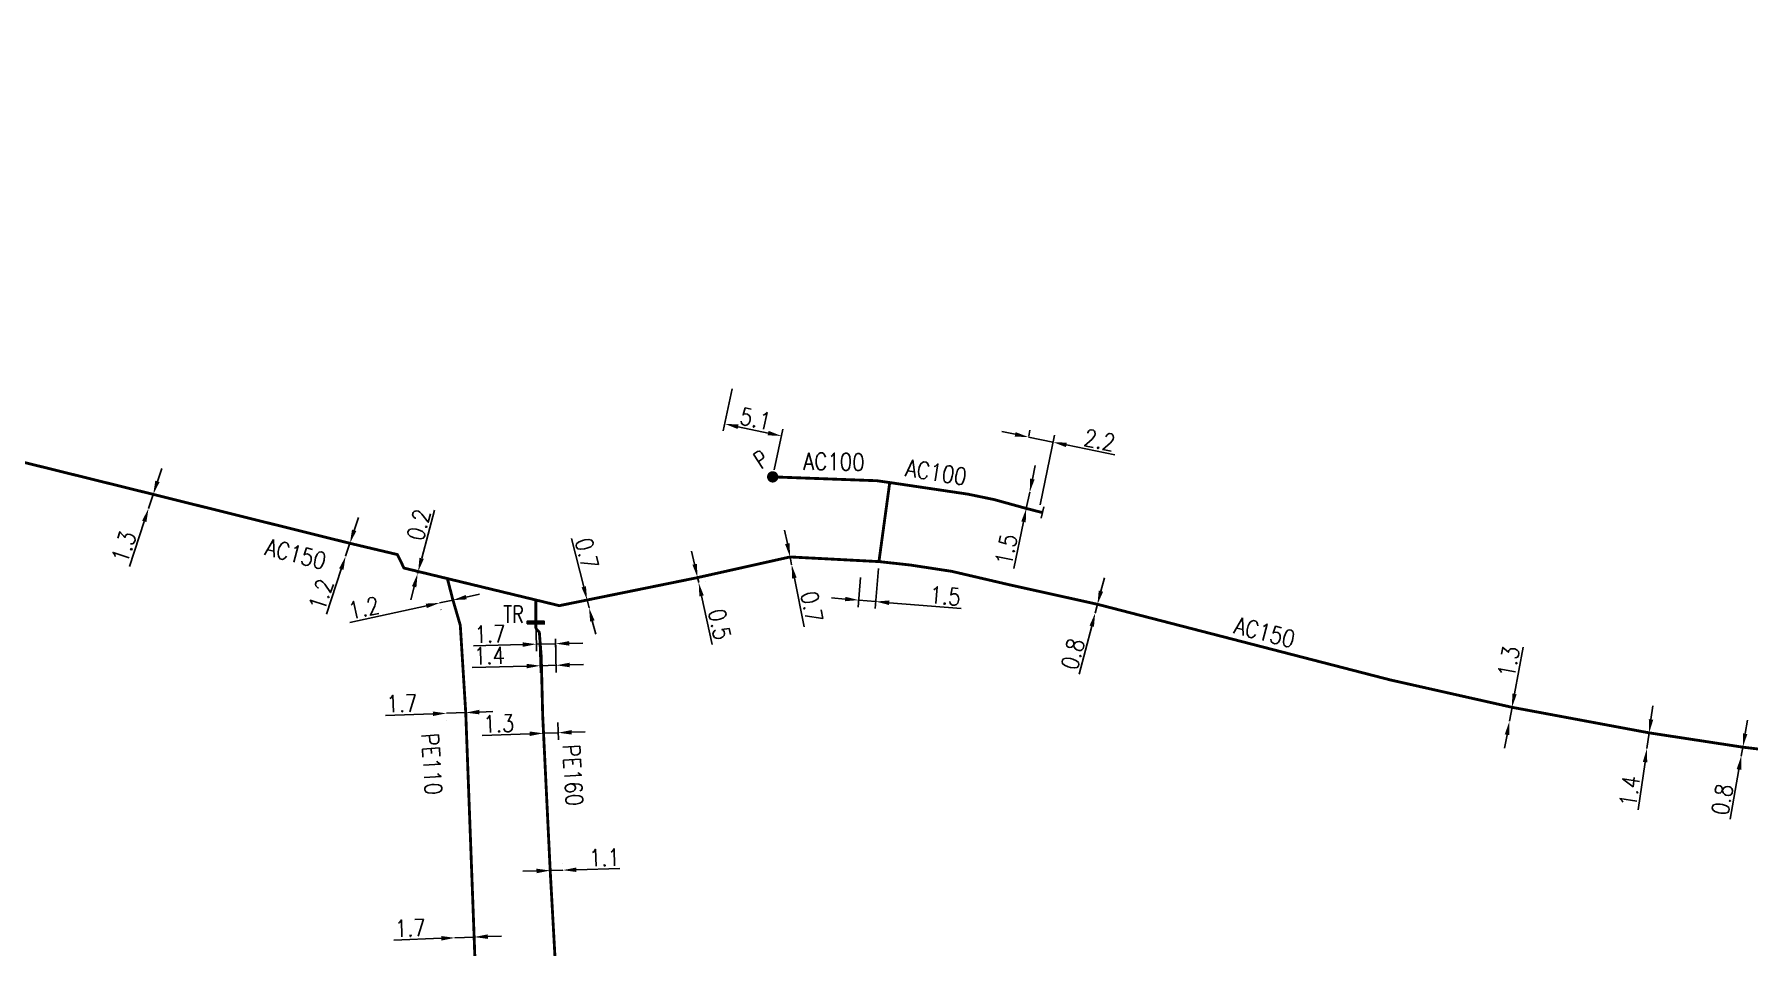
# Model space of a CAD drawing. Header units: millimetres. Extents: x 113011 to 114001, y 124000 to 125001.
# Drawn here: x 113341.8 to 113492.8, y 124240.2 to 124320.5 of the extents above; entities that cross this region are included whole.
import ezdxf
from ezdxf.enums import TextEntityAlignment as Align

# ---------------------------------------------------------------- set-up
doc = ezdxf.new("R2010")
doc.units = ezdxf.units.MM
doc.header["$PDMODE"] = 34
doc.linetypes.add('L_25_AP', pattern=[2000, 1000, 1000])
doc.linetypes.add('L_25_PE', pattern=[2000, 1000, 1000])
doc.layers.get('0').update_dxf_attribs({"linetype": 'CONTINUOUS'})
doc.layers.get('Defpoints').update_dxf_attribs({"linetype": 'CONTINUOUS'})
for name, color, linetype in [('L_150', 1, 'CONTINUOUS'), ('L_300', 7, 'CONTINUOUS'), ('L_340', 7, 'CONTINUOUS')]:
    doc.layers.add(name, color=color, linetype=linetype)
doc.styles.add('G_ROMANS', font='ROMANS.SHX', dxfattribs={"width": 0.75})
doc.styles.get("Standard").update_dxf_attribs({"font": 'romans.shx', "width": 0.85})
doc.dimstyles.get("Standard").update_dxf_attribs({"dimtxt": 1.5, "dimasz": 1.2, "dimexe": 0.625, "dimexo": 0.625, "dimgap": 0.25, "dimtad": 1, "dimdec": 1, "dimzin": 0, "dimdsep": 46, "dimtxsty": 'Standard', "dimcen": -0.5, "dimadec": 0, "dimazin": 0, "dimtfac": 1, "dimtdec": 1, "dimtmove": 0, "dimatfit": 3, "dimfxl": 0, "dimtolj": 1, "dimtzin": 0, "dimarcsym": 0})

# ---------------------------------------------------------------- blocks, each defined once
blk = doc.blocks.new('L_340_07')
at = {"color": 0, "linetype": 'Continuous', "const_width": 0.25, "flags": 128}
blk.add_lwpolyline([(0, 0), (0.35, 0)], dxfattribs=at)
at = {"color": 0, "linetype": 'Continuous', "flags": 128}
blk.add_lwpolyline([(0.35, -0.5), (0.35, 0.5)], dxfattribs=at)
at = {"color": 0, "linetype": 'Continuous', "width": 0.75, "flags": 3}
for tag, p in [('DEF_LEG', (0.72, -3.47)), ('DEF_COUP', (0.72, -5.97)), ('DEF_TYPE', (0.72, -8.47))]:
    blk.add_attdef(tag, text='', height=1.2, dxfattribs=at).set_placement(p, align=Align.MIDDLE)
blk = doc.blocks.new('*D130')
at = {"layer": 'Defpoints', "color": 0, "linetype": 'Continuous', "transparency": 16777216}
for p in [(113429.27, 124284.51), (113429.39, 124285.05), (113430.28, 124278.49)]:
    blk.add_point(p, dxfattribs=at)
at = {"layer": 'L_340', "color": 0, "linetype": 'Continuous', "lineweight": -2, "transparency": 16777216}
for p, q in [((113428.21, 124285.3), (113427.04, 124285.54)), ((113429.39, 124285.05), (113431.54, 124284.61)), ((113429.4, 124285.12), (113429.51, 124285.67)), ((113430.4, 124279.1), (113431.67, 124285.22)), ((113432.72, 124284.37), (113437, 124283.48))]:
    blk.add_line(p, q, dxfattribs=at)
at = {"layer": 'L_340', "color": 0, "linetype": 'Continuous', "transparency": 16777216}
for points in [[(113428.25, 124285.49), (113428.17, 124285.1), (113429.39, 124285.05)], [(113432.76, 124284.56), (113432.68, 124284.17), (113431.54, 124284.61)]]:
    blk.add_solid(points, dxfattribs=at)
at = {"layer": 'L_340', "color": 0, "linetype": 'Continuous', "transparency": 16777216, "insert": (113435.65, 124284.78), "char_height": 1.5, "attachment_point": 5, "rotation": 348.3201}
blk.add_mtext('\\A1;2.2', dxfattribs=at)
blk = doc.blocks.new('*D135')
at = {"layer": 'Defpoints', "color": 0, "linetype": 'Continuous', "transparency": 16777216}
for p in [(113492.31, 124257.75), (113492.17, 124256.97), (113492.17, 124256.97)]:
    blk.add_point(p, dxfattribs=at)
at = {"layer": 'L_150', "color": 0, "linetype": 'Continuous', "lineweight": -2, "transparency": 16777216}
for p, q in [((113492.52, 124258.94), (113492.72, 124260.12)), ((113492.31, 124257.75), (113492.17, 124256.97)), ((113491.97, 124255.78), (113491.21, 124251.41))]:
    blk.add_line(p, q, dxfattribs=at)
at = {"layer": 'L_150', "color": 0, "linetype": 'Continuous', "transparency": 16777216}
for points in [[(113492.32, 124258.97), (113492.71, 124258.9), (113492.31, 124257.75)], [(113491.77, 124255.82), (113492.17, 124255.75), (113492.17, 124256.97)]]:
    blk.add_solid(points, dxfattribs=at)
at = {"layer": 'L_150', "color": 0, "linetype": 'Continuous', "transparency": 16777216, "insert": (113490.5, 124253.14), "char_height": 1.5, "attachment_point": 5, "rotation": 80.1671}
blk.add_mtext('\\A1;0.8', dxfattribs=at)
blk = doc.blocks.new('*D144')
at = {"layer": 'Defpoints', "color": 0, "linetype": 'Continuous', "transparency": 16777216}
for p in [(113484.06, 124259.01), (113483.86, 124257.62), (113483.86, 124257.62)]:
    blk.add_point(p, dxfattribs=at)
at = {"layer": 'L_150', "color": 0, "linetype": 'Continuous', "lineweight": -2, "transparency": 16777216}
for p, q in [((113484.22, 124260.19), (113484.39, 124261.38)), ((113484.06, 124259.01), (113483.86, 124257.62)), ((113483.7, 124256.43), (113483.1, 124252.22))]:
    blk.add_line(p, q, dxfattribs=at)
at = {"layer": 'L_150', "color": 0, "linetype": 'Continuous', "transparency": 16777216}
for points in [[(113484.03, 124260.22), (113484.42, 124260.17), (113484.06, 124259.01)], [(113483.5, 124256.46), (113483.89, 124256.4), (113483.86, 124257.62)]]:
    blk.add_solid(points, dxfattribs=at)
at = {"layer": 'L_150', "color": 0, "linetype": 'Continuous', "transparency": 16777216, "insert": (113482.33, 124253.87), "char_height": 1.5, "attachment_point": 5, "rotation": 82.0121}
blk.add_mtext('\\A1;1.4', dxfattribs=at)
blk = doc.blocks.new('*D145')
at = {"layer": 'Defpoints', "color": 0, "linetype": 'Continuous', "transparency": 16777216}
for p in [(113471.98, 124261.26), (113471.75, 124260.03), (113471.75, 124260.03)]:
    blk.add_point(p, dxfattribs=at)
at = {"layer": 'L_150', "color": 0, "linetype": 'Continuous', "lineweight": -2, "transparency": 16777216}
for p, q in [((113472.19, 124262.44), (113472.95, 124266.56)), ((113471.75, 124260.03), (113471.98, 124261.26)), ((113471.54, 124258.85), (113471.32, 124257.67))]:
    blk.add_line(p, q, dxfattribs=at)
at = {"layer": 'L_150', "color": 0, "linetype": 'Continuous', "transparency": 16777216}
for points in [[(113472, 124262.47), (113472.39, 124262.4), (113471.98, 124261.26)], [(113471.34, 124258.88), (113471.73, 124258.81), (113471.75, 124260.03)]]:
    blk.add_solid(points, dxfattribs=at)
at = {"layer": 'L_150', "color": 0, "linetype": 'Continuous', "transparency": 16777216, "insert": (113471.69, 124265.27), "char_height": 1.5, "attachment_point": 5, "rotation": 79.6532}
blk.add_mtext('\\A1;1.3', dxfattribs=at)
blk = doc.blocks.new('*D146')
at = {"layer": 'Defpoints', "color": 0, "linetype": 'Continuous', "transparency": 16777216}
for p in [(113435.26, 124269.56), (113435.26, 124269.56), (113435.46, 124270.33)]:
    blk.add_point(p, dxfattribs=at)
at = {"layer": 'L_150', "color": 0, "linetype": 'Continuous', "lineweight": -2, "transparency": 16777216}
for p, q in [((113435.77, 124271.49), (113436.07, 124272.65)), ((113435.46, 124270.33), (113435.26, 124269.56)), ((113434.96, 124268.4), (113433.86, 124264.17))]:
    blk.add_line(p, q, dxfattribs=at)
at = {"layer": 'L_150', "color": 0, "linetype": 'Continuous', "transparency": 16777216}
for points in [[(113435.57, 124271.54), (113435.96, 124271.44), (113435.46, 124270.33)], [(113434.76, 124268.45), (113435.15, 124268.35), (113435.26, 124269.56)]]:
    blk.add_solid(points, dxfattribs=at)
at = {"layer": 'L_150', "color": 0, "linetype": 'Continuous', "transparency": 16777216, "insert": (113433.29, 124265.95), "char_height": 1.5, "attachment_point": 5, "rotation": 75.3999}
blk.add_mtext('\\A1;0.8', dxfattribs=at)
blk = doc.blocks.new('*D147')
at = {"layer": 'Defpoints', "color": 0, "linetype": 'Continuous', "transparency": 16777216}
for p in [(113429.49, 124280.19), (113429.49, 124280.19), (113429.19, 124278.77)]:
    blk.add_point(p, dxfattribs=at)
at = {"layer": 'L_150', "color": 0, "linetype": 'Continuous', "lineweight": -2, "transparency": 16777216}
for p, q in [((113429.73, 124281.36), (113429.97, 124282.54)), ((113429.49, 124280.19), (113429.19, 124278.77)), ((113428.95, 124277.59), (113428.1, 124273.49))]:
    blk.add_line(p, q, dxfattribs=at)
at = {"layer": 'L_150', "color": 0, "linetype": 'Continuous', "transparency": 16777216}
for points in [[(113429.53, 124281.4), (113429.92, 124281.32), (113429.49, 124280.19)], [(113428.75, 124277.63), (113429.14, 124277.55), (113429.19, 124278.77)]]:
    blk.add_solid(points, dxfattribs=at)
at = {"layer": 'L_150', "color": 0, "linetype": 'Continuous', "transparency": 16777216, "insert": (113427.42, 124275.15), "char_height": 1.5, "attachment_point": 5, "rotation": 78.3201}
blk.add_mtext('\\A1;1.5', dxfattribs=at)
blk = doc.blocks.new('*D348')
at = {"layer": 'Defpoints', "color": 0, "linetype": 'Continuous', "transparency": 16777216}
for p in [(113408.38, 124274.5), (113408.52, 124273.81), (113408.52, 124273.81)]:
    blk.add_point(p, dxfattribs=at)
at = {"layer": 'L_150', "color": 0, "linetype": 'Continuous', "lineweight": -2, "transparency": 16777216}
for p, q in [((113408.14, 124275.67), (113407.9, 124276.85)), ((113408.38, 124274.5), (113408.52, 124273.81)), ((113408.76, 124272.64), (113409.63, 124268.35))]:
    blk.add_line(p, q, dxfattribs=at)
at = {"layer": 'L_150', "color": 0, "linetype": 'Continuous', "transparency": 16777216}
for points in [[(113408.34, 124275.71), (113407.94, 124275.63), (113408.38, 124274.5)], [(113408.96, 124272.68), (113408.56, 124272.6), (113408.52, 124273.81)]]:
    blk.add_solid(points, dxfattribs=at)
at = {"layer": 'L_150', "color": 0, "linetype": 'Continuous', "transparency": 16777216, "insert": (113410.3, 124270.11), "char_height": 1.5, "attachment_point": 5, "rotation": 281.5257}
blk.add_mtext('\\A1;0.7', dxfattribs=at)
blk = doc.blocks.new('*D349')
at = {"layer": 'Defpoints', "color": 0, "linetype": 'Continuous', "transparency": 16777216}
for p in [(113400.23, 124272.68), (113400.33, 124272.24), (113400.33, 124272.24)]:
    blk.add_point(p, dxfattribs=at)
at = {"layer": 'L_150', "color": 0, "linetype": 'Continuous', "lineweight": -2, "transparency": 16777216}
for p, q in [((113399.97, 124273.85), (113399.71, 124275.02)), ((113400.23, 124272.68), (113400.33, 124272.24)), ((113400.84, 124272.82), (113400.84, 124272.82)), ((113400.59, 124271.07), (113401.53, 124266.8)), ((113400.94, 124272.38), (113400.94, 124272.38))]:
    blk.add_line(p, q, dxfattribs=at)
at = {"layer": 'L_150', "color": 0, "linetype": 'Continuous', "transparency": 16777216}
for points in [[(113400.17, 124273.89), (113399.78, 124273.81), (113400.23, 124272.68)], [(113400.78, 124271.11), (113400.39, 124271.03), (113400.33, 124272.24)]]:
    blk.add_solid(points, dxfattribs=at)
at = {"layer": 'L_150', "color": 0, "linetype": 'Continuous', "transparency": 16777216, "insert": (113402.17, 124268.57), "char_height": 1.5, "attachment_point": 5, "rotation": 282.4853}
blk.add_mtext('\\A1;0.5', dxfattribs=at)
blk = doc.blocks.new('*D350')
at = {"layer": 'Defpoints', "color": 0, "linetype": 'Continuous', "transparency": 16777216}
for p in [(113390.5, 124270.71), (113390.67, 124270.03), (113390.67, 124270.03)]:
    blk.add_point(p, dxfattribs=at)
at = {"layer": 'L_150', "color": 0, "linetype": 'Continuous', "lineweight": -2, "transparency": 16777216}
for p, q in [((113390.2, 124271.87), (113389.13, 124276.11)), ((113390.67, 124270.03), (113390.5, 124270.71)), ((113390.96, 124268.86), (113391.26, 124267.7))]:
    blk.add_line(p, q, dxfattribs=at)
at = {"layer": 'L_150', "color": 0, "linetype": 'Continuous', "transparency": 16777216}
for points in [[(113390.4, 124271.92), (113390.01, 124271.82), (113390.5, 124270.71)], [(113391.16, 124268.91), (113390.77, 124268.81), (113390.67, 124270.03)]]:
    blk.add_solid(points, dxfattribs=at)
at = {"layer": 'L_150', "color": 0, "linetype": 'Continuous', "transparency": 16777216, "insert": (113390.49, 124274.81), "char_height": 1.5, "attachment_point": 5, "rotation": 284.2405}
blk.add_mtext('\\A1;0.7', dxfattribs=at)
blk = doc.blocks.new('*D351')
at = {"layer": 'Defpoints', "color": 0, "linetype": 'Continuous', "transparency": 16777216}
for p in [(113375.57, 124273.03), (113375.57, 124273.03), (113375.62, 124273.22)]:
    blk.add_point(p, dxfattribs=at)
at = {"layer": 'L_150', "color": 0, "linetype": 'Continuous', "lineweight": -2, "transparency": 16777216}
for p, q in [((113375.93, 124274.38), (113377.05, 124278.61)), ((113375.57, 124273.03), (113375.62, 124273.22)), ((113375.26, 124271.87), (113374.96, 124270.71))]:
    blk.add_line(p, q, dxfattribs=at)
at = {"layer": 'L_150', "color": 0, "linetype": 'Continuous', "transparency": 16777216}
for points in [[(113375.73, 124274.43), (113376.12, 124274.33), (113375.62, 124273.22)], [(113375.07, 124271.92), (113375.46, 124271.82), (113375.57, 124273.03)]]:
    blk.add_solid(points, dxfattribs=at)
at = {"layer": 'L_150', "color": 0, "linetype": 'Continuous', "transparency": 16777216, "insert": (113375.67, 124277.33), "char_height": 1.5, "attachment_point": 5, "rotation": 75.1833}
blk.add_mtext('\\A1;0.2', dxfattribs=at)
blk = doc.blocks.new('*D352')
at = {"layer": 'Defpoints', "color": 0, "linetype": 'Continuous', "transparency": 16777216}
for p in [(113369.61, 124275.7), (113369.23, 124274.56), (113369.23, 124274.56)]:
    blk.add_point(p, dxfattribs=at)
at = {"layer": 'L_150', "color": 0, "linetype": 'Continuous', "lineweight": -2, "transparency": 16777216}
for p, q in [((113369.98, 124276.84), (113370.36, 124277.98)), ((113369.61, 124275.7), (113369.23, 124274.56)), ((113368.85, 124273.42), (113367.54, 124269.45))]:
    blk.add_line(p, q, dxfattribs=at)
at = {"layer": 'L_150', "color": 0, "linetype": 'Continuous', "transparency": 16777216}
for points in [[(113369.79, 124276.91), (113370.17, 124276.78), (113369.61, 124275.7)], [(113368.66, 124273.49), (113369.04, 124273.36), (113369.23, 124274.56)]]:
    blk.add_solid(points, dxfattribs=at)
at = {"layer": 'L_150', "color": 0, "linetype": 'Continuous', "transparency": 16777216, "insert": (113367.06, 124271.18), "char_height": 1.5, "attachment_point": 5, "rotation": 71.7234}
blk.add_mtext('\\A1;1.2', dxfattribs=at)
blk = doc.blocks.new('*D353')
at = {"layer": 'Defpoints', "color": 0, "linetype": 'Continuous', "transparency": 16777216}
for p in [(113352.28, 124280.01), (113351.87, 124278.77), (113351.87, 124278.77)]:
    blk.add_point(p, dxfattribs=at)
at = {"layer": 'L_150', "color": 0, "linetype": 'Continuous', "lineweight": -2, "transparency": 16777216}
for p, q in [((113352.65, 124281.15), (113353.03, 124282.29)), ((113352.28, 124280.01), (113351.87, 124278.77)), ((113351.49, 124277.63), (113350.18, 124273.66))]:
    blk.add_line(p, q, dxfattribs=at)
at = {"layer": 'L_150', "color": 0, "linetype": 'Continuous', "transparency": 16777216}
for points in [[(113352.46, 124281.21), (113352.84, 124281.09), (113352.28, 124280.01)], [(113351.3, 124277.7), (113351.68, 124277.57), (113351.87, 124278.77)]]:
    blk.add_solid(points, dxfattribs=at)
at = {"layer": 'L_150', "color": 0, "linetype": 'Continuous', "transparency": 16777216, "insert": (113349.7, 124275.39), "char_height": 1.5, "attachment_point": 5, "rotation": 71.7234}
blk.add_mtext('\\A1;1.3', dxfattribs=at)
blk = doc.blocks.new('L_300_12')
at = {"color": 0, "linetype": 'Continuous', "const_width": 0.497, "flags": 128}
blk.add_lwpolyline([(-0.25, 0, 1), (0.25, 0, 1)], format="xyb", close=True, dxfattribs=at)
at = {"color": 0, "linetype": 'Continuous', "style": 'G_ROMANS', "width": 0.75}
blk.add_text('P', height=1.5, dxfattribs=at).set_placement((0, 1.85), align=Align.MIDDLE)
at = {"color": 0, "linetype": 'Continuous', "width": 0.75, "flags": 3}
for tag, p in [('DEF_LEG', (0, -5)), ('DEF_COUP', (0, -7.5)), ('DEF_TYPE', (0, -10))]:
    blk.add_attdef(tag, text='', height=1.2, dxfattribs=at).set_placement(p, align=Align.MIDDLE)
blk = doc.blocks.new('*D361')
at = {"layer": 'Defpoints', "color": 0, "linetype": 'Continuous', "transparency": 16777216}
for p in [(113378.86, 124240.96), (113378.86, 124240.96), (113380.55, 124241.03)]:
    blk.add_point(p, dxfattribs=at)
at = {"layer": 'L_150', "color": 0, "linetype": 'Continuous', "lineweight": -2, "transparency": 16777216}
for p, q in [((113377.66, 124240.92), (113373.47, 124240.76)), ((113380.55, 124241.03), (113378.86, 124240.96)), ((113381.75, 124241.07), (113382.95, 124241.12))]:
    blk.add_line(p, q, dxfattribs=at)
at = {"layer": 'L_150', "color": 0, "linetype": 'Continuous', "transparency": 16777216}
for points in [[(113377.65, 124241.12), (113377.66, 124240.72), (113378.86, 124240.96)], [(113381.75, 124241.27), (113381.76, 124240.87), (113380.55, 124241.03)]]:
    blk.add_solid(points, dxfattribs=at)
at = {"layer": 'L_150', "color": 0, "linetype": 'Continuous', "transparency": 16777216, "insert": (113374.93, 124241.82), "char_height": 1.5, "attachment_point": 5, "rotation": 2.1611}
blk.add_mtext('\\A1;1.7', dxfattribs=at)
blk = doc.blocks.new('*D362')
at = {"layer": 'Defpoints', "color": 0, "linetype": 'Continuous', "transparency": 16777216}
for p in [(113378.11, 124260.73), (113378.11, 124260.73), (113379.81, 124260.79)]:
    blk.add_point(p, dxfattribs=at)
at = {"layer": 'L_150', "color": 0, "linetype": 'Continuous', "lineweight": -2, "transparency": 16777216}
for p, q in [((113376.91, 124260.69), (113372.73, 124260.54)), ((113379.81, 124260.79), (113378.11, 124260.73)), ((113381.01, 124260.84), (113382.21, 124260.88)), ((113378.14, 124260.11), (113378.14, 124260.11)), ((113379.83, 124260.17), (113379.83, 124260.17))]:
    blk.add_line(p, q, dxfattribs=at)
at = {"layer": 'L_150', "color": 0, "linetype": 'Continuous', "transparency": 16777216}
for points in [[(113376.91, 124260.89), (113376.92, 124260.49), (113378.11, 124260.73)], [(113381, 124261.04), (113381.02, 124260.64), (113379.81, 124260.79)]]:
    blk.add_solid(points, dxfattribs=at)
at = {"layer": 'L_150', "color": 0, "linetype": 'Continuous', "transparency": 16777216, "insert": (113374.19, 124261.6), "char_height": 1.5, "attachment_point": 5, "rotation": 2.0344}
blk.add_mtext('\\A1;1.7', dxfattribs=at)
blk = doc.blocks.new('*D363')
at = {"layer": 'Defpoints', "color": 0, "linetype": 'Continuous', "transparency": 16777216}
for p in [(113377.5, 124270.49), (113377.51, 124270.45), (113378.67, 124270.75)]:
    blk.add_point(p, dxfattribs=at)
at = {"layer": 'L_150', "color": 0, "linetype": 'Continuous', "lineweight": -2, "transparency": 16777216}
for p, q in [((113379.85, 124270.96), (113381.03, 124271.21)), ((113376.34, 124270.19), (113369.59, 124268.72)), ((113378.68, 124270.7), (113377.51, 124270.45)), ((113377.63, 124269.88), (113377.64, 124269.84)), ((113378.8, 124270.14), (113378.81, 124270.09))]:
    blk.add_line(p, q, dxfattribs=at)
at = {"layer": 'L_150', "color": 0, "linetype": 'Continuous', "transparency": 16777216}
for points in [[(113379.81, 124271.15), (113379.9, 124270.76), (113378.68, 124270.7)], [(113376.29, 124270.39), (113376.38, 124270), (113377.51, 124270.45)]]:
    blk.add_solid(points, dxfattribs=at)
at = {"layer": 'L_150', "color": 0, "linetype": 'Continuous', "transparency": 16777216, "insert": (113370.83, 124270.01), "char_height": 1.5, "attachment_point": 5, "rotation": 12.3018}
blk.add_mtext('\\A1;1.2', dxfattribs=at)
blk = doc.blocks.new('*D404')
at = {"layer": 'Defpoints', "color": 0, "linetype": 'Continuous', "transparency": 16777216}
for p in [(113403.42, 124289.91), (113402.63, 124286.22), (113406.85, 124281.55)]:
    blk.add_point(p, dxfattribs=at)
at = {"layer": 'L_300', "color": 0, "linetype": 'Continuous', "lineweight": -2, "transparency": 16777216}
for p, q in [((113403.29, 124289.3), (113402.5, 124285.61)), ((113406.45, 124285.4), (113403.81, 124285.97)), ((113406.98, 124282.16), (113407.75, 124285.76))]:
    blk.add_line(p, q, dxfattribs=at)
at = {"layer": 'L_300', "color": 0, "linetype": 'Continuous', "transparency": 16777216}
for points in [[(113403.85, 124286.16), (113403.76, 124285.77), (113402.63, 124286.22)], [(113406.49, 124285.6), (113406.4, 124285.21), (113407.62, 124285.15)]]:
    blk.add_solid(points, dxfattribs=at)
at = {"layer": 'L_300', "color": 0, "linetype": 'Continuous', "transparency": 16777216, "insert": (113405.34, 124286.66), "char_height": 1.5, "attachment_point": 5, "rotation": 347.898}
blk.add_mtext('\\A1;5.1', dxfattribs=at)
blk = doc.blocks.new('*D419')
at = {"layer": 'Defpoints', "color": 0, "linetype": 'Continuous', "transparency": 16777216}
for p in [(113387.25, 124246.89), (113388.35, 124246.92), (113388.35, 124246.92)]:
    blk.add_point(p, dxfattribs=at)
at = {"layer": 'L_150', "color": 0, "linetype": 'Continuous', "lineweight": -2, "transparency": 16777216}
for p, q in [((113386.05, 124246.85), (113384.85, 124246.82)), ((113387.23, 124247.51), (113387.23, 124247.51)), ((113387.25, 124246.89), (113388.35, 124246.92)), ((113388.33, 124247.54), (113388.33, 124247.54)), ((113389.54, 124246.95), (113393.37, 124247.07))]:
    blk.add_line(p, q, dxfattribs=at)
at = {"layer": 'L_150', "color": 0, "linetype": 'Continuous', "transparency": 16777216}
for points in [[(113386.04, 124247.05), (113386.05, 124246.65), (113387.25, 124246.89)], [(113389.54, 124247.15), (113389.55, 124246.76), (113388.35, 124246.92)]]:
    blk.add_solid(points, dxfattribs=at)
at = {"layer": 'L_150', "color": 0, "linetype": 'Continuous', "transparency": 16777216, "insert": (113392.03, 124248.03), "char_height": 1.5, "attachment_point": 5, "rotation": 1.6675}
blk.add_mtext('\\A1;1.1', dxfattribs=at)
blk = doc.blocks.new('*D420')
at = {"layer": 'Defpoints', "color": 0, "linetype": 'Continuous', "transparency": 16777216}
for p in [(113386.59, 124260.5), (113387.89, 124260.55), (113387.94, 124259.02)]:
    blk.add_point(p, dxfattribs=at)
at = {"layer": 'L_150', "color": 0, "linetype": 'Continuous', "lineweight": -2, "transparency": 16777216}
for p, q in [((113385.45, 124258.93), (113381.26, 124258.78)), ((113386.61, 124259.88), (113386.67, 124258.34)), ((113387.94, 124259.02), (113386.65, 124258.97)), ((113387.91, 124259.92), (113387.97, 124258.39)), ((113389.14, 124259.06), (113390.34, 124259.1))]:
    blk.add_line(p, q, dxfattribs=at)
at = {"layer": 'L_150', "color": 0, "linetype": 'Continuous', "transparency": 16777216}
for points in [[(113385.44, 124259.13), (113385.45, 124258.73), (113386.65, 124258.97)], [(113389.14, 124259.26), (113389.15, 124258.86), (113387.94, 124259.02)]]:
    blk.add_solid(points, dxfattribs=at)
at = {"layer": 'L_150', "color": 0, "linetype": 'Continuous', "transparency": 16777216, "insert": (113382.72, 124259.83), "char_height": 1.5, "attachment_point": 5, "rotation": 2.0355}
blk.add_mtext('\\A1;1.3', dxfattribs=at)
blk = doc.blocks.new('*D421')
at = {"layer": 'Defpoints', "color": 0, "linetype": 'Continuous', "transparency": 16777216}
for p in [(113385.98, 124268.72), (113387.7, 124267.92), (113387.73, 124266.86)]:
    blk.add_point(p, dxfattribs=at)
at = {"layer": 'L_340', "color": 0, "linetype": 'Continuous', "lineweight": -2, "transparency": 16777216}
for p, q in [((113386, 124268.1), (113386.05, 124266.19)), ((113384.83, 124266.78), (113380.48, 124266.67)), ((113387.73, 124266.86), (113386.03, 124266.82)), ((113387.72, 124267.3), (113387.75, 124266.23)), ((113388.93, 124266.89), (113390.13, 124266.92))]:
    blk.add_line(p, q, dxfattribs=at)
at = {"layer": 'L_340', "color": 0, "linetype": 'Continuous', "transparency": 16777216}
for points in [[(113384.83, 124266.98), (113384.84, 124266.58), (113386.03, 124266.82)], [(113388.92, 124267.09), (113388.93, 124266.69), (113387.73, 124266.86)]]:
    blk.add_solid(points, dxfattribs=at)
at = {"layer": 'L_340', "color": 0, "linetype": 'Continuous', "transparency": 16777216, "insert": (113381.95, 124267.71), "char_height": 1.5, "attachment_point": 5, "rotation": 1.4606}
blk.add_mtext('\\A1;1.7', dxfattribs=at)
blk = doc.blocks.new('*D422')
at = {"layer": 'Defpoints', "color": 0, "linetype": 'Continuous', "transparency": 16777216}
for p in [(113387.7, 124267.92), (113386.31, 124267.68), (113387.78, 124264.96)]:
    blk.add_point(p, dxfattribs=at)
at = {"layer": 'L_150', "color": 0, "linetype": 'Continuous', "lineweight": -2, "transparency": 16777216}
for p, q in [((113386.32, 124267.06), (113386.39, 124264.3)), ((113387.72, 124267.3), (113387.79, 124264.33)), ((113385.18, 124264.89), (113380.39, 124264.77)), ((113387.78, 124264.96), (113386.38, 124264.92)), ((113388.98, 124264.99), (113390.18, 124265.02))]:
    blk.add_line(p, q, dxfattribs=at)
at = {"layer": 'L_150', "color": 0, "linetype": 'Continuous', "transparency": 16777216}
for points in [[(113385.17, 124265.09), (113385.18, 124264.69), (113386.38, 124264.92)], [(113388.97, 124265.19), (113388.98, 124264.79), (113387.78, 124264.96)]]:
    blk.add_solid(points, dxfattribs=at)
at = {"layer": 'L_150', "color": 0, "linetype": 'Continuous', "transparency": 16777216, "insert": (113381.89, 124265.81), "char_height": 1.5, "attachment_point": 5, "rotation": 1.4606}
blk.add_mtext('\\A1;1.4', dxfattribs=at)
blk = doc.blocks.new('L_340_19')
at = {"linetype": 'Continuous'}
blk.add_hatch(color=0, dxfattribs=at).paths.add_polyline_path([(0.12, 0.75), (-0.12, 0.75), (-0.12, -0.75), (0.12, -0.75)])
at = {"color": 0, "linetype": 'Continuous'}
blk.add_lwpolyline([(-0.12, 0.75), (0.12, 0.75), (0.12, -0.75), (-0.12, -0.75)], close=True, dxfattribs=at)
at = {"color": 0, "linetype": 'Continuous', "width": 0.75}
for tag, height, flags, p in [('TR', 1, 8, (0, 1.98)), ('DEF_LEG', 1.2, 3, (0, -5)), ('DEF_COUP', 1.2, 3, (0, -7.5)), ('DEF_TYPE', 1.2, 3, (0, -10))]:
    blk.add_attdef(tag, text='', height=height, dxfattribs=dict(at, flags=flags)).set_placement(p, align=Align.MIDDLE)
blk = doc.blocks.new('*D450')
at = {"layer": 'Defpoints', "color": 0, "linetype": 'Continuous', "transparency": 16777216}
for p in [(113416.21, 124274.09), (113414.64, 124273.32), (113415.92, 124270.57)]:
    blk.add_point(p, dxfattribs=at)
at = {"layer": 'L_150', "color": 0, "linetype": 'Continuous', "lineweight": -2, "transparency": 16777216}
for p, q in [((113414.59, 124272.69), (113414.37, 124270.07)), ((113416.16, 124273.47), (113415.87, 124269.95)), ((113413.23, 124270.79), (113412.03, 124270.89)), ((113414.43, 124270.7), (113415.92, 124270.57)), ((113417.11, 124270.47), (113423.45, 124269.95))]:
    blk.add_line(p, q, dxfattribs=at)
at = {"layer": 'L_150', "color": 0, "linetype": 'Continuous', "transparency": 16777216}
for points in [[(113413.25, 124270.99), (113413.21, 124270.6), (113414.43, 124270.7)], [(113417.13, 124270.67), (113417.1, 124270.27), (113415.92, 124270.57)]]:
    blk.add_solid(points, dxfattribs=at)
at = {"layer": 'L_150', "color": 0, "linetype": 'Continuous', "transparency": 16777216, "insert": (113422.05, 124271.07), "char_height": 1.5, "attachment_point": 5, "rotation": 355.2733}
blk.add_mtext('\\A1;1.5', dxfattribs=at)

msp = doc.modelspace()

# ---------------------------------------------------------------- linework, layer by layer
at = {"layer": 'L_150', "linetype": 'L_25_AP', "flags": 128}
for points in [[(113172.14, 124318.55, 0.25, 0.25, 0), (113172.57, 124318.58, 0.25, 0.25, 0), (113174.51, 124316.59, 0.25, 0.25, 0), (113175.56, 124315.39, 0.25, 0.25, 0), (113182.62, 124314.87, 0.25, 0.25, 0), (113186.12, 124320.38, 0.25, 0.25, 0), (113194.7, 124318.56, 0.25, 0.25, 0), (113204.53, 124316.14, 0.25, 0.25, 0), (113204.38, 124315.53, 0.25, 0.25, 0), (113205.8, 124315.18, 0.25, 0.25, 0), (113207.34, 124314.8, 0.25, 0.25, 0), (113207.49, 124315.41, 0.25, 0.25, 0), (113216.78, 124313.12, 0.25, 0.25, 0), (113302.73, 124292.23, 0.25, 0.25, 0), (113314.17, 124289.42, 0.25, 0.25, 0), (113327.91, 124286.04, 0.25, 0.25, 0), (113352.28, 124280.01, 0.25, 0.25, 0), (113369.61, 124275.7, 0.25, 0.25, 0), (113373.79, 124274.71, 0.25, 0.25, 0), (113374.37, 124273.52, 0.25, 0.25, 0), (113388.05, 124270.21, 0.25, 0.25, 0), (113400.23, 124272.68, 0.25, 0.25, 0), (113408.38, 124274.5, 0.25, 0.25, 0), (113416.21, 124274.09, 0.25, 0.25, 0), (113417.16, 124281.05, 0, 0, 0)], [(113430.28, 124278.49, 0.25, 0.25, 0), (113429.19, 124278.77, 0.25, 0.25, 0), (113426.36, 124279.55, 0.25, 0.25, 0), (113424.04, 124280.03, 0.25, 0.25, 0), (113417.16, 124281.05, 0.25, 0.25, 0), (113416.04, 124281.21, 0.25, 0.25, 0), (113406.85, 124281.55, 0, 0, 0)], [(113416.21, 124274.09, 0.25, 0.25, 0), (113418.96, 124273.79, 0.25, 0.25, 0), (113422.63, 124273.23, 0.25, 0.25, 0), (113427.74, 124272.04, 0.25, 0.25, 0), (113435.46, 124270.33, 0.25, 0.25, 0), (113435.46, 124270.33, 0.25, 0.25, 0), (113461.26, 124263.67, 0.25, 0.25, 0), (113471.98, 124261.26, 0.25, 0.25, 0), (113471.98, 124261.26, 0.25, 0.25, 0), (113484.06, 124259.01, 0.25, 0.25, 0), (113492.31, 124257.75, 0.25, 0.25, 0), (113492.31, 124257.75, 0.25, 0.25, 0), (113492.31, 124257.75, 0.25, 0.25, 0), (113492.31, 124257.75, 0.25, 0.25, 0), (113510.55, 124255.56, 0.25, 0.25, 0), (113511.1, 124255.49, 0.25, 0.25, 0), (113511.73, 124255.41, 0, 0, 0)]]:
    msp.add_lwpolyline(points, format="xyseb", dxfattribs=at)
at = {"layer": 'L_150', "linetype": 'L_25_PE', "flags": 128}
for points in [[(113381.35, 124219.18, 0.25, 0.25, 0), (113381.25, 124221.43, 0.25, 0.25, 0), (113381.25, 124221.43, 0.25, 0.25, 0), (113380.55, 124241.03, 0.25, 0.25, 0), (113379.81, 124260.79, 0.25, 0.25, 0), (113379.33, 124268.48, 0.25, 0.25, 0), (113378.67, 124270.75, 0.25, 0.25, 0), (113378.19, 124272.6, 0, 0, 0)], [(113392.59, 124116.17, 0.25, 0.25, 0), (113392.63, 124116.97, 0.25, 0.25, 0), (113393, 124118.13, 0.25, 0.25, 0), (113392.88, 124121.96, 0.25, 0.25, 0), (113392.02, 124123.61, 0.25, 0.25, 0), (113392.12, 124130.3, 0.25, 0.25, 0), (113392.31, 124139.91, 0.25, 0.25, 0), (113392.34, 124143.41, 0.25, 0.25, 0), (113392.28, 124146.85, 0.25, 0.25, 0), (113392.47, 124153.19, 0.25, 0.25, 0), (113391.95, 124164.82, 0.25, 0.25, 0), (113391.13, 124167.99, 0.25, 0.25, 0), (113390.75, 124171.1, 0.25, 0.25, 0), (113390.76, 124178.76, 0.25, 0.25, 0), (113390.38, 124182.68, 0.25, 0.25, 0), (113389.86, 124192.88, 0.25, 0.25, 0), (113389.5, 124198.33, 0.25, 0.25, 0), (113389.35, 124200.6, 0.25, 0.25, 0), (113389.41, 124202.81, 0.25, 0.25, 0), (113389.1, 124204.82, 0.25, 0.25, 0), (113388.82, 124211.83, 0.25, 0.25, 0), (113388.62, 124215.31, 0.25, 0.25, -0.126413), (113388.64, 124215.43, 0.25, 0.25, 0), (113388.93, 124216.04, 0.25, 0.25, 0.12752), (113388.95, 124216.16, 0.25, 0.25, 0), (113388.81, 124218.73, 0.25, 0.25, 0), (113388.67, 124221.22, 0.25, 0.25, 0), (113388.5, 124224.33, 0.25, 0.25, 0), (113387.25, 124246.89, 0.25, 0.25, 0), (113386.59, 124260.5, 0.25, 0.25, 0), (113386.46, 124265.73, 0.25, 0.25, 0), (113386.3, 124267.8, 0.25, 0.25, 0.185395), (113386.22, 124267.96, 0.25, 0.25, 0), (113386.07, 124268.11, 0.25, 0.25, -0.198912), (113385.99, 124268.28, 0.25, 0.25, 0), (113385.98, 124268.72, 0, 0, 0)]]:
    msp.add_lwpolyline(points, format="xyseb", dxfattribs=at)
at = {"layer": 'L_150', "linetype": 'L_25_AP', "const_width": 0.25, "flags": 128}
msp.add_lwpolyline([(113385.98, 124268.72), (113385.99, 124270.71)], dxfattribs=at)

# ---------------------------------------------------------------- block references
at = {"layer": 'L_300', "rotation": 33.45931517568669}
msp.add_blockref('L_300_12', (113406.85, 124281.55), dxfattribs=at)
at = {"layer": 'L_340', "rotation": 347}
msp.add_blockref('L_340_07', (113430.28, 124278.49), dxfattribs=at)
at = {"layer": 'L_340'}
ref = msp.add_blockref('L_340_19', (113385.98, 124268.72), dxfattribs=dict(at, rotation=89.59445452295469))
ref.add_attrib('TR', 'TR', dxfattribs={"layer": '0', "color": 0, "linetype": 'Continuous', "height": 1.5, "width": 0.75, "flags": 8}).set_placement((113384.02, 124269.45), align=Align.MIDDLE)

# ---------------------------------------------------------------- texts
at = {"layer": 'L_150', "linetype": 'Continuous', "width": 0.85}
for s, rotation, p in [('AC100', 359.1417, (113412.24, 124282.89)), ('AC150', 345.5251, (113364.84, 124274.76)), ('PE110', 273.5165, (113376.82, 124256.27)), ('PE160', 273.1733, (113389.25, 124255.29))]:
    msp.add_text(s, height=1.5, rotation=rotation, dxfattribs=at).set_placement(p, align=Align.MIDDLE)
for s, rotation, p in [('AC100', 351.0941, (113418.47, 124281.63)), ('AC150', 345.6713, (113447.39, 124267.81))]:
    msp.add_text(s, height=1.5, rotation=rotation, dxfattribs=at).set_placement(p)

# ---------------------------------------------------------------- dimensions: what is measured, and where the dimension line sits
at = {"layer": 'L_150', "linetype": 'Continuous'}
for p1, p2, picture, middle in [((113352.28, 124280.01), (113351.87, 124278.77), '*D353', (113349.7, 124275.39)), ((113369.61, 124275.7), (113369.23, 124274.56), '*D352', (113367.06, 124271.18)), ((113408.38, 124274.5), (113408.52, 124273.81), '*D348', (113410.3, 124270.11)), ((113400.23, 124272.68), (113400.33, 124272.24), '*D349', (113402.17, 124268.57)), ((113379.81, 124260.79), (113378.11, 124260.73), '*D362', (113374.19, 124261.6)), ((113380.55, 124241.03), (113378.86, 124240.96), '*D361', (113374.93, 124241.82))]:
    dim = msp.add_aligned_dim(p1=p1, p2=p2, distance=0, dimstyle='Standard', dxfattribs=at)
    dim.commit()
    dim.dimension.update_dxf_attribs({"geometry": picture, "text_midpoint": middle})
for base, p1, p2, angle, override, picture, middle in [((113429.485, 124280.186), (113429.1914554, 124278.7660241), (113429.485, 124280.186), 258.3200526, {"dimatfit": 0}, '*D147', (113428.4030061, 124274.9520248)), ((113435.26, 124269.56), (113435.46, 124270.33), (113435.26, 124269.56), 75.3999, {"dimscale": 1, "dimlfac": 1, "dimlunit": 2, "dimatfit": 0}, '*D146', (113434.26, 124265.7)), ((113471.753, 124260.027), (113471.97751, 124261.25667), (113471.753, 124260.027), 79.65316, {"dimatfit": 0}, '*D145', (113472.67701, 124265.08798)), ((113483.86, 124257.62), (113484.06, 124259.01), (113483.86, 124257.62), 82.0121, {"dimscale": 1, "dimlfac": 1, "dimlunit": 2, "dimatfit": 0}, '*D144', (113483.32, 124253.73)), ((113492.17, 124256.97), (113492.31, 124257.75), (113492.17, 124256.97), 80.1671, {"dimscale": 1, "dimlfac": 1, "dimlunit": 2}, '*D135', (113491.48, 124252.97))]:
    dim = msp.add_linear_dim(base=base, p1=p1, p2=p2, angle=angle, dimstyle='Standard', override=override, dxfattribs=at)
    dim.commit()
    dim.dimension.update_dxf_attribs({"geometry": picture, "text_midpoint": middle, "dimtype": 160})
for base, p1, p2, angle, picture, middle, dimtype in [((113375.57, 124273.03), (113375.62, 124273.22), (113375.57, 124273.03), 255.1833, '*D351', (113376.64, 124277.07), 161), ((113390.67, 124270.03), (113390.5, 124270.71), (113390.67, 124270.03), 284.2405, '*D350', (113389.52, 124274.57), 161), ((113415.92, 124270.57), (113414.64, 124273.32), (113416.21, 124274.09), 355.2733, '*D450', (113421.96, 124270.07), 160), ((113377.51, 124270.45), (113378.67, 124270.75), (113377.5, 124270.49), 192.3018, '*D363', (113371.05, 124269.04), 161), ((113387.78, 124264.96), (113386.31, 124267.68), (113387.7, 124267.92), 181.4606, '*D422', (113381.92, 124264.81), 160), ((113387.94, 124259.02), (113386.59, 124260.5), (113387.89, 124260.55), 182.0355, '*D420', (113382.75, 124258.83), 160), ((113388.35, 124246.92), (113387.25, 124246.89), (113388.35, 124246.92), 181.6675, '*D419', (113392.06, 124247.03), 160)]:
    dim = msp.add_linear_dim(base=base, p1=p1, p2=p2, angle=angle, dimstyle='Standard', dxfattribs=at)
    dim.commit()
    dim.dimension.update_dxf_attribs({"geometry": picture, "text_midpoint": middle, "dimtype": dimtype})
at = {"layer": 'L_300', "linetype": 'Continuous'}
dim = msp.add_linear_dim(base=(113402.63, 124286.22), p1=(113406.85, 124281.55), p2=(113403.42, 124289.91), angle=347.898, dimstyle='Standard', dxfattribs=at)
dim.commit()
dim.dimension.update_dxf_attribs({"geometry": '*D404', "text_midpoint": (113405.13, 124285.68), "dimtype": 160})
at = {"layer": 'L_340', "linetype": 'Continuous'}
for base, p1, p2, angle, picture, middle in [((113429.39, 124285.05), (113430.28, 124278.49), (113429.27, 124284.51), 348.3201, '*D130', (113435.44, 124283.8)), ((113387.73, 124266.86), (113385.98, 124268.72), (113387.7, 124267.92), 181.4606, '*D421', (113381.97, 124266.71))]:
    dim = msp.add_linear_dim(base=base, p1=p1, p2=p2, angle=angle, dimstyle='Standard', dxfattribs=at)
    dim.commit()
    dim.dimension.update_dxf_attribs({"geometry": picture, "text_midpoint": middle, "dimtype": 160})

doc.saveas('drawing.dxf')
